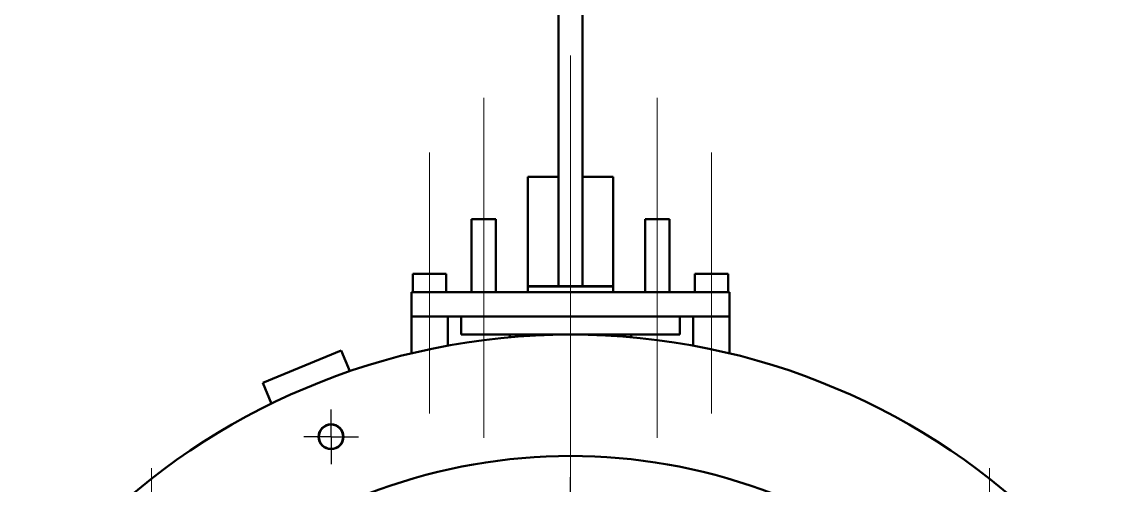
# Model space of a CAD drawing. Header units: millimetres. Extents: x 0 to 420, y 0 to 297.
# Drawn here: x 325.42 to 370.58, y 226.8 to 245.88 of the extents above; entities that cross this region are included whole.
import ezdxf

# ---------------------------------------------------------------- set-up
doc = ezdxf.new("R2010")
doc.units = ezdxf.units.MM
doc.linetypes.add('CENTERX2', pattern=[20.32, 12.7, -2.54, 2.54, -2.54])
doc.layers.add('9中心线层', color=1, linetype='Continuous')

# ---------------------------------------------------------------- blocks, each defined once
blk = doc.blocks.new('SW_CENTERMARKSYMBOL_104')
at = {"layer": '9中心线层', "color": 0}
for p, q in [((0, 1.25), (0, 2.125)), ((0, 0), (0, 0.625)), ((-1.25, 0), (-2.125, 0)), ((0, 0), (-0.625, 0)), ((0, 0), (0, -0.625)), ((0, 0), (0.625, 0)), ((1.25, 0), (2.125, 0)), ((0, -1.25), (0, -2.125))]:
    blk.add_line(p, q, dxfattribs=at)
blk = doc.blocks.new('SW_CENTERMARKSYMBOL_135')
at = {"layer": '9中心线层', "color": 0}
for p, q in [((0, 0.625), (0, 1.125)), ((0, 0), (0, 0.625)), ((-0.625, 0), (-1.125, 0)), ((0, 0), (-0.625, 0)), ((0, 0), (0, -0.625)), ((0, 0), (0.625, 0)), ((0.625, 0), (1.125, 0)), ((0, -0.625), (0, -1.125))]:
    blk.add_line(p, q, dxfattribs=at)

msp = doc.modelspace()

# ---------------------------------------------------------------- linework, layer by layer
at = {"color": 7, "linetype": 'Continuous', "lineweight": 50}
for p, q in [((347.5, 256.25), (347.5, 235)), ((348.5, 256.25), (348.5, 235)), ((346.25, 239.5), (346.25, 235)), ((347.5, 239.5), (346.25, 239.5)), ((349.75, 239.5), (348.5, 239.5)), ((349.75, 235), (349.75, 239.5)), ((343.93, 237.75), (343.93, 234.75)), ((343.93, 237.75), (344.43, 237.75)), ((344.43, 237.75), (344.93, 237.75)), ((344.93, 234.75), (344.93, 237.75)), ((351.07, 237.75), (351.07, 234.75)), ((351.07, 237.75), (351.57, 237.75)), ((351.57, 237.75), (352.07, 237.75)), ((352.07, 234.75), (352.07, 237.75)), ((341.512, 235.5), (341.512, 234.75)), ((342.2, 235.5), (341.512, 235.5)), ((342.887, 235.5), (342.2, 235.5)), ((342.887, 234.75), (342.887, 235.5)), ((353.113, 235.5), (353.113, 234.75)), ((353.8, 235.5), (353.113, 235.5)), ((354.488, 235.5), (353.8, 235.5)), ((354.488, 234.75), (354.488, 235.5)), ((347.5, 235), (346.25, 235)), ((346.25, 234.975), (346.25, 234.75)), ((346.25, 234.975), (348, 234.975)), ((347, 235), (347, 234.975)), ((348.5, 235), (347.5, 235)), ((348, 234.975), (349.75, 234.975)), ((349.75, 235), (348.5, 235)), ((349, 234.975), (349, 235)), ((349.75, 234.75), (349.75, 234.975)), ((341.45, 234.75), (354.55, 234.75)), ((341.45, 234.75), (341.45, 233.75)), ((354.55, 234.75), (354.55, 233.75)), ((341.45, 233.75), (354.55, 233.75)), ((342.95, 233.75), (341.45, 233.75)), ((341.45, 233.75), (341.45, 232.223)), ((342.95, 232.541), (342.95, 233.75)), ((343.5, 233.75), (343.5, 233)), ((352.5, 233), (352.5, 233.75)), ((353.05, 233.75), (353.05, 232.541)), ((354.55, 233.75), (353.05, 233.75)), ((354.55, 232.223), (354.55, 233.75)), ((352.5, 233), (343.5, 233)), ((345.5, 233), (345.5, 232.888)), ((350.5, 232.888), (350.5, 233)), ((335.333, 231.007), (338.567, 232.347)), ((338.567, 232.347), (338.923, 231.488)), ((335.689, 230.148), (335.333, 231.007))]:
    msp.add_line(p, q, dxfattribs=at)
for centre, radius in [((348, 205), 28), ((338.146, 228.79), 0.513), ((338.146, 228.79), 0.5)]:
    msp.add_circle(centre, radius, dxfattribs=at)
msp.add_arc((348, 205), 23, 49.3637, 130.6363, dxfattribs=at)
at = {"layer": '9中心线层', "linetype": 'CENTERX2', "lineweight": 18, "ltscale": 2.5}
for p, q in [((348, 244.5), (348, 165.5)), ((344.43, 242.75), (344.43, 228.75)), ((351.57, 242.75), (351.57, 228.75)), ((342.2, 229.75), (342.2, 240.5)), ((353.8, 229.75), (353.8, 240.5)), ((330.75, 218.5), (330.75, 227.5)), ((365.25, 218.5), (365.25, 227.5))]:
    msp.add_line(p, q, dxfattribs=at)

# ---------------------------------------------------------------- block references
at = {"layer": '9中心线层'}
for name, p in [('SW_CENTERMARKSYMBOL_135', (338.146, 228.79)), ('SW_CENTERMARKSYMBOL_104', (348, 225))]:
    msp.add_blockref(name, p, dxfattribs=at)

doc.saveas('drawing.dxf')
